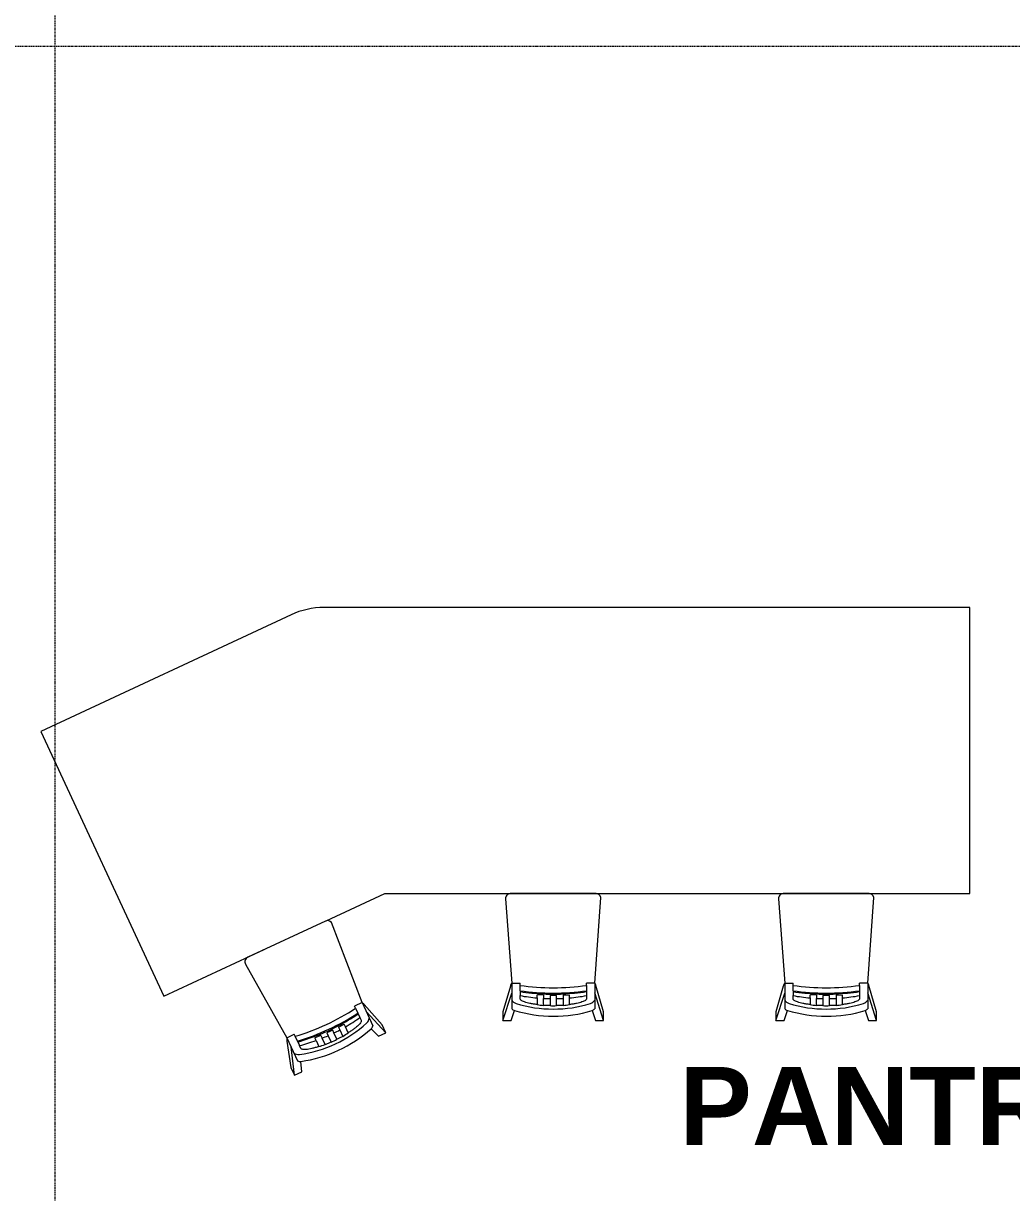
# Model space of a CAD drawing. Header units: inches. Extents: x -956 to 1409, y -1111 to 895.
# Drawn here: x 360.8 to 512.9, y -152.6 to 27.3 of the extents above; entities that cross this region are included whole.
import ezdxf

# ---------------------------------------------------------------- set-up
doc = ezdxf.new("R2010")
doc.units = ezdxf.units.IN
doc.header["$MEASUREMENT"] = 0
doc.linetypes.add('Grid Line 1_4_', pattern=[0.4374999999999999, 0.2499999999999999, -0.06249999999999999, 0.06249999999999999, -0.06249999999999999])
for name, color, linetype, lineweight in [('A-AREA-IDEN', 2, 'Continuous', 9), ('I-FURN', 30, 'Continuous', 9), ('Q-CASE', 31, 'Continuous', 9), ('S-GRID', 1, 'Continuous', 9)]:
    doc.layers.add(name, color=color, linetype=linetype, lineweight=lineweight)
doc.styles.add('Arial_B', font='arialbd.ttf', dxfattribs={"height": 11.99999999999999})

# ---------------------------------------------------------------- blocks, each defined once
blk = doc.blocks.new('emeco_navy_chair_1006-24_by-us-navy_1456 - 1006-24-4171226-8TH FLOOR TELECOM UNDERFLOOR ROUTING PLAN')
at = {"layer": 'I-FURN', "color": 53}
for p, q in [((-6.488168912185214, 4.825039249463218e-14), (-7.749999999995707, 5.232750155894775e-14)), ((-7.749999999995707, 5.232750155894775e-14), (-7.749999999995709, -1.318510657402162)), ((-7.749999999995707, 5.237085777653332e-14), (-6.382519875520067, -4.208671066513018)), ((-5.98707796612335, -1.504422862332158), (-6.488168912185214, 4.82947015711943e-14)), ((6.488168912195257, 1.710080082847531e-14), (5.972467266097856, -1.517030806755771)), ((7.750000000004296, 5.237085777653332e-14), (6.39260606607317, -4.177628963921355)), ((7.750000000005906, 1.297900732325318e-14), (6.488168912195257, 1.705739709224873e-14)), ((7.750000000005904, -1.318510657402157), (7.750000000005906, 1.298960938811433e-14)), ((-7.749999999995711, -1.318510657402153), (-6.569137726964569, -5.344083805766891)), ((-6.38251987552007, -5.743644170133967), (-6.382519875520063, -1.782633505442872)), ((6.392606066073172, -5.743644170133967), (6.392606066073166, -1.795268950466863)), ((6.603739173315845, -5.238031816325271), (7.750000000005906, -1.31851065740215)), ((-5.114093898511273, -3.804224062724094), (-5.114093898511272, -3.337346563552792)), ((-2.490852160372489, -2.4315570543868), (-2.490852160372489, -3.44740007279084)), ((-2.490852160372494, -3.447400072790824), (-2.490852160372495, -3.89810858516126)), ((-1.509329938953765, -3.377705508072908), (-1.509329938953765, -2.289824971834115)), ((-1.509329938953765, -3.858310798396875), (-1.509329938953764, -3.377705508072898)), ((-0.5004028234580647, -2.256837236328879), (-0.5004028234580647, -3.341779939937531)), ((-0.5004028234580646, -3.341779939937531), (-0.5004028234580653, -3.804910830361457)), ((0.499597176541799, -3.341765674872833), (0.499597176541799, -2.256824329606403)), ((0.4998385570475428, -3.80491083036146), (0.4995971765417998, -3.341765674872833)), ((1.509329938961026, -2.289824971834344), (1.509329938961026, -3.377705508081701)), ((1.509329938961025, -3.858310798396875), (1.509329938961024, -3.377705508072898)), ((2.49085216037975, -3.447400072805388), (2.49085216037975, -2.43155705438617)), ((2.490852160379754, -3.447400072790824), (2.490852160379755, -3.89810858516126)), ((5.114093898523842, -3.337346563552829), (5.114093898523842, -3.804224062755322)), ((-5.114093898511523, -4.545256583917777), (-5.114093898511523, -3.804224062724115)), ((-5.114093898511272, -5.384805838830872), (-5.11409389851127, -4.545256583917772)), ((-5.114093898511276, -5.384805838830842), (-5.114093898511276, -5.743644170133972)), ((-1.509329938953765, -3.858310798396875), (-2.490852160372495, -3.89810858516126)), ((-0.5004028234580653, -3.804910830361457), (0.4998385570475428, -3.80491083036146)), ((1.509329938961025, -3.858310798396875), (2.490852160379755, -3.89810858516126)), ((5.114093898520111, -4.545256583917777), (5.114093898520109, -3.804224062724115)), ((5.114093898519858, -4.545256583918449), (5.114093898519858, -5.384805838831613)), ((5.114093898519863, -5.384805838830842), (5.114093898519863, -5.743644170133972)), ((-6.38251987552007, -5.743644170133969), (-7.335521646103659, -18.90526483620776)), ((-6.38251987552007, -5.743644170133967), (-5.114093898511276, -5.743644170133972)), ((6.392606066073172, -5.743644170133967), (5.114093898519863, -5.743644170133972)), ((7.354353730054533, -18.6704843474098), (6.392604388643897, -5.743621623824822)), ((-6.583044011700157, -19.50000000000005), (6.617050780766961, -19.50000000000002))]:
    blk.add_line(p, q, dxfattribs=at)
for centre, radius, start, end in [((-5.691677879925781, -2.344438558110632), 0.8904423507896053, 109.3747438355185, 140.8813746598163), ((-0.02840810385999193, -21.52821189642336), 20.89157423003916, 73.30726765819168, 106.5719281269038), ((4.298363748267419e-12, -21.23472812278732), 19.502349755262, 72.9241324904487, 107.0758675095521), ((5.808146738316471, -2.221477597082049), 0.7233578065185695, 36.10086875096153, 76.86986457809176), ((-5.394758939084783, -3.672473347933931), 1.13019101471815, 107.0758675095585, 150.9241324904704), ((-7.849187966257885e-11, -31.58022724213899), 28.24288067858617, 95.05971679240373, 100.4324112251442), ((-0.5948647434957828, -12.09215632981234), 9.844894445615308, 95.32973054351119, 101.1037303640976), ((-7.922196232357236e-11, -31.58022724212436), 28.24288067857151, 91.01521053918684, 93.06340745712997), ((5.554371836479637e-06, -6.401221761951556), 4.174485793582613, 83.11522354224961, 96.8847764577515), ((-7.931122425475222e-11, -31.58022724215342), 28.24288067860059, 86.93659254253636, 88.98642411681494), ((0.5948647435043706, -12.09215632981234), 9.844894445615308, 78.89626963590244, 84.67026945648881), ((-7.903810939069443e-11, -31.58022724214025), 28.24288067858743, 79.56758877450538, 84.94028320726089), ((5.39475893909337, -3.672473347933931), 1.130191014718152, 28.00564803169279, 72.92413249045457), ((-5.219476722972482, -4.957074740533622), 1.404051581057355, 195.9999999999939, 214.0706023612857), ((1.624368368361169, -54.34781957830767), 50.38785579035, 93.49398700858889, 97.68529657325612), ((1.56141766183282e-12, -42.02161453421274), 37.82368783740481, 82.22930841292887, 97.77069158706352), ((1.542765915019117e-12, -40.14568135698586), 35.13505974367305, 81.63056373638334, 98.36943626360761), ((3.744868998234451e-12, -27.74381228982223), 23.73430487491086, 86.50601299141073, 93.49398700858949), ((-1.624368368353909, -54.34781957830767), 50.38785579035, 82.31470342674234, 86.50601299141091), ((4.619933910246198, -4.706472798145155), 2.053786335428162, 329.6690766670106, 344.9999999999991), ((-6.583044011700151, -18.72660323339334), 0.7733967666067122, 193.3564822381175, 269.9999999999992), ((6.583588013422493, -18.72782876547965), 0.7728959646802862, 272.4814139504342, 4.254925874922439)]:
    blk.add_arc(centre, radius, start, end, dxfattribs=at)
for points in [[(-5.114093898511272, -3.337346563552792), (-5.113980962096128, -3.292451920325512), (-5.084444808342833, -3.203446100391719), (-4.951402505623885, -3.071351081689899), (-4.732043818775902, -2.943479839277245), (-4.429624362677104, -2.821571349253637), (-4.048719512722224, -2.707532088529462), (-3.595370795833948, -2.603121532363031), (-3.075593658678789, -2.509801946142801), (-2.692311231226895, -2.456264006342979), (-2.49085216037249, -2.4315570543868)], [(-1.509329938953765, -2.289824971834115), (-1.343777020397524, -2.281572278163839), (-1.010069582591999, -2.267821628576022), (-0.6711589434003898, -2.259580454493681), (-0.5004028234580641, -2.256837236328879)], [(0.499597176541799, -2.256824329606403), (0.6704906433224166, -2.259565322913206), (1.009672903839572, -2.267806423258001), (1.343645818268568, -2.281565751065168), (1.509329938961026, -2.289824971834344)], [(2.490852160379752, -2.43155705438617), (2.692311231234527, -2.456264006342337), (3.075593658687138, -2.509801946142149), (3.595370795843316, -2.603121532362398), (4.048719512732518, -2.707532088528885), (4.429624362688189, -2.821571349253144), (4.732043818787633, -2.943479839276866), (4.951402505636102, -3.071351081689644), (5.08444480835534, -3.203446100391607), (5.113980962108696, -3.292451920325498), (5.114093898523842, -3.33734656355283)]]:
    blk.add_open_spline(points, degree=3, dxfattribs=at)
blk = doc.blocks.new('Counter15 - Counter-5146391-8TH FLOOR TELECOM UNDERFLOOR ROUTING PLAN')
at = {"layer": 'Q-CASE', "color": 53}
for p, q in [((506.4604164094876, -62.56069267602501), (407.0741020790268, -62.56069267602501)), ((506.4604164094874, -106.5606926760249), (506.4604164094876, -62.56069267602501)), ((402.0026829381386, -63.68499923158519), (363.4920121826753, -81.64281992554334)), ((363.4920121826753, -81.64281992554334), (382.4061944282116, -122.3681944942525)), ((407.4258290606095, -110.7482662759002), (416.4423702557339, -106.5606926760247)), ((416.4423702557339, -106.5606926760247), (506.4604164094874, -106.5606926760249)), ((382.4061944282116, -122.3681944942525), (397.8566983135026, -115.1924803512499))]:
    blk.add_line(p, q, dxfattribs=at)
blk.add_arc((407.0741020790269, -74.56069267602503), 11.99999999999999, 89.99999999999993, 114.9999999999997, dxfattribs=at)
blk = doc.blocks.new('18433_1 - AEO NY - CENTRAL_rvt-1-8TH FLOOR TELECOM UNDERFLOOR ROUTING PLAN')
at = {"layer": 'S-GRID', "linetype": 'Grid Line 1_4_'}
for p, q in [((365.6801003615225, -285.5195671405794), (365.6801003615244, 870.8504912189053)), ((965.7902260333528, 23.75571385261008), (-931.8233718135937, 23.75571385261621))]:
    blk.add_line(p, q, dxfattribs=at)
at = {"color": 53, "lineweight": 9}
blk.add_blockref('Counter15 - Counter-5146391-8TH FLOOR TELECOM UNDERFLOOR ROUTING PLAN', (0, 0), dxfattribs=at)
for p, rotation in [((442.3505330095362, -126.0723412481906), 180), ((484.3505330095362, -126.0723412481907), 180), ((409.5620689402668, -131.2500458062162), 204.9999999999986)]:
    blk.add_blockref('emeco_navy_chair_1006-24_by-us-navy_1456 - 1006-24-4171226-8TH FLOOR TELECOM UNDERFLOOR ROUTING PLAN', p, dxfattribs=dict(at, rotation=rotation))

msp = doc.modelspace()

# ---------------------------------------------------------------- block references
at = {"lineweight": 5}
msp.add_blockref('18433_1 - AEO NY - CENTRAL_rvt-1-8TH FLOOR TELECOM UNDERFLOOR ROUTING PLAN', (0, 0), dxfattribs=at)

# ---------------------------------------------------------------- next in the draw order: texts
at = {"layer": 'A-AREA-IDEN', "insert": (461.729148127472, -133.2471343395497), "char_height": 11.99999999999999, "width": 81.80999999999992, "attachment_point": 1, "style": 'Arial_B'}
msp.add_mtext('PANTRY', dxfattribs=at)

doc.saveas('drawing.dxf')
